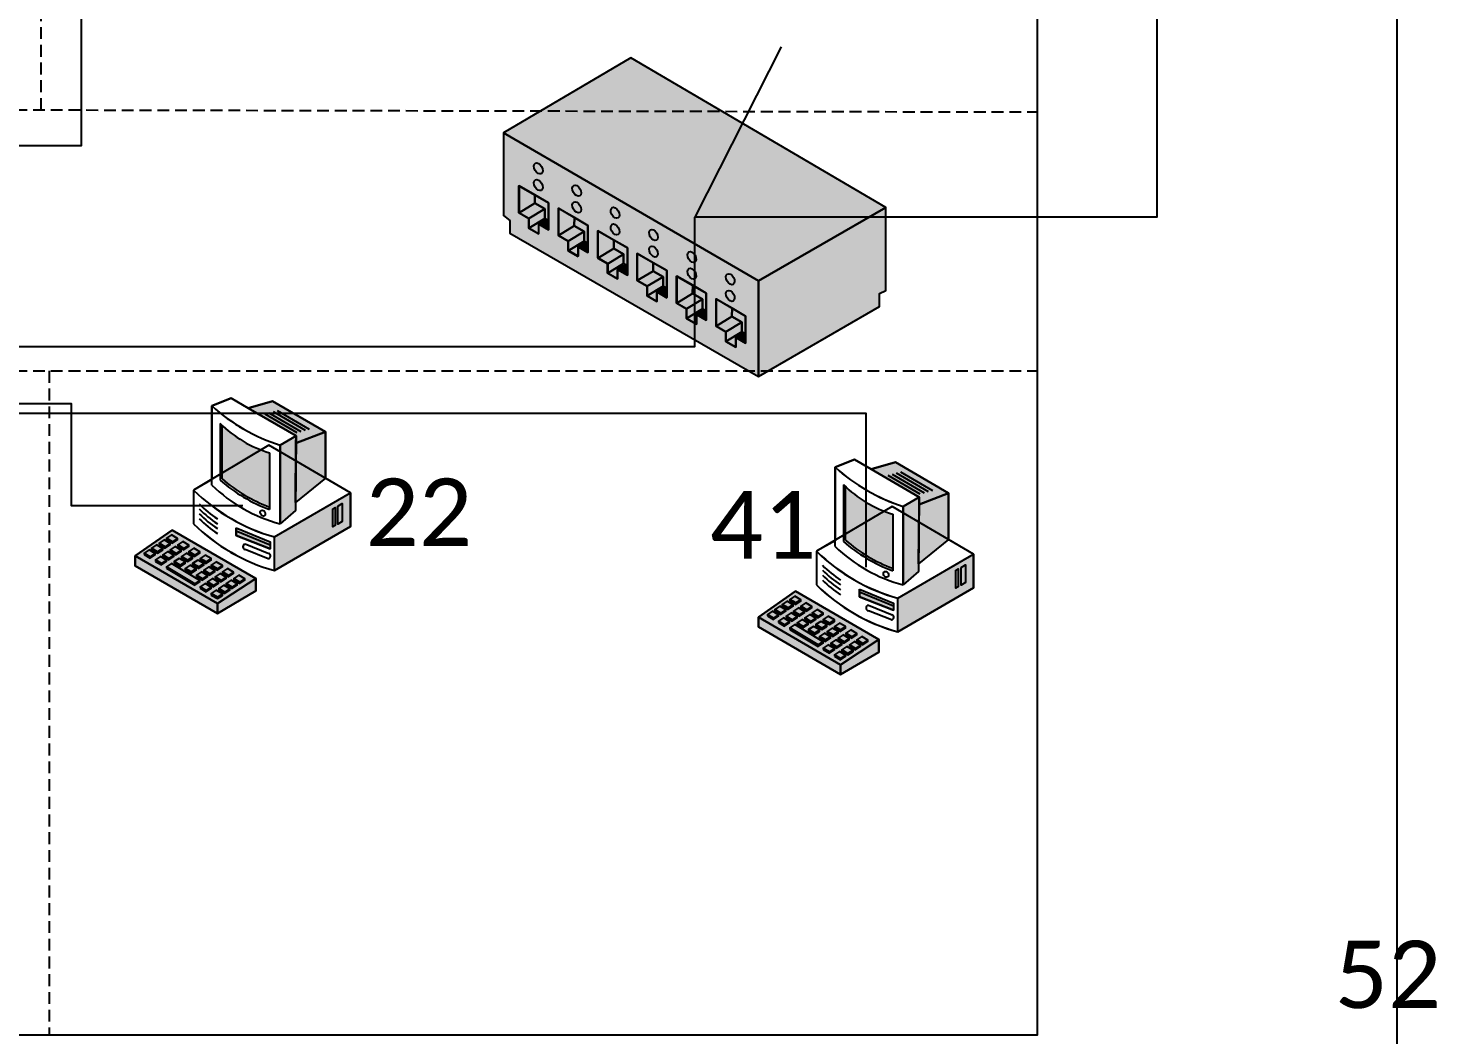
# Model space of a CAD drawing. Extents: x 1 to 296, y 20 to 201.
# Drawn here: x 88.34 to 132.53, y 80 to 111.59 of the extents above; entities that cross this region are included whole.
import ezdxf

# ---------------------------------------------------------------- set-up
doc = ezdxf.new("R2010")
doc.units = 0
doc.header["$LTSCALE"] = 2.97
doc.header["$MEASUREMENT"] = 0
doc.linetypes.add('HIDDEN2', pattern=[0.1875, 0.125, -0.0625])
doc.layers.get('0').update_dxf_attribs({"linetype": 'CONTINUOUS'})
doc.layers.add('CALLOUT', color=7, linetype='CONTINUOUS')
doc.layers.add('CONNECTOR', color=7, linetype='CONTINUOUS')
doc.styles.get("Standard").update_dxf_attribs({"font": 'txt.shx'})

msp = doc.modelspace()

# ---------------------------------------------------------------- hatches: boundary and pattern name
for color, points in [(6, [(111.25, 100.658), (115.05, 102.858), (115.05, 103.258), (115.25, 103.358), (115.25, 105.958), (107.25, 110.658), (103.25, 108.308), (103.25, 105.708), (103.45, 105.558), (103.45, 105.158)]), (7, [(103.25, 108.308), (111.25, 103.658), (115.25, 105.958), (107.25, 110.658)]), (7, [(103.25, 105.708), (103.45, 105.558), (103.45, 105.158), (111.25, 100.658), (111.25, 103.658), (103.25, 108.308)]), (7, [(103.74, 105.792), (104.238, 106.095), (104.241, 106.355), (103.74, 106.642)]), (7, [(104.049, 105.614), (104.547, 105.916), (104.238, 106.095), (103.74, 105.792)]), (7, [(104.241, 106.355), (104.238, 106.095), (104.547, 105.916), (104.547, 105.616), (104.666, 105.547), (104.666, 106.108)]), (7, [(104.049, 105.314), (104.547, 105.616), (104.547, 105.916), (104.049, 105.614)]), (7, [(104.357, 105.136), (104.357, 105.436), (104.621, 105.575), (104.547, 105.616), (104.049, 105.314)]), (7, [(104.977, 105.084), (105.475, 105.386), (105.478, 105.646), (104.977, 105.934)]), (7, [(105.478, 105.646), (105.475, 105.386), (105.784, 105.208), (105.784, 104.908), (105.903, 104.839), (105.903, 105.399)]), (7, [(111.25, 100.658), (115.05, 102.858), (115.05, 103.258), (115.25, 103.358), (115.25, 105.958), (111.25, 103.658)]), (7, [(104.666, 105.258), (104.666, 105.547), (104.621, 105.575), (104.357, 105.436)]), (7, [(105.285, 104.905), (105.784, 105.208), (105.475, 105.386), (104.977, 105.084)]), (7, [(105.285, 104.605), (105.784, 104.908), (105.784, 105.208), (105.285, 104.905)]), (7, [(106.214, 104.375), (106.712, 104.677), (106.715, 104.937), (106.214, 105.225)]), (7, [(105.594, 104.427), (105.594, 104.727), (105.858, 104.866), (105.784, 104.908), (105.285, 104.605)]), (7, [(105.903, 104.549), (105.903, 104.839), (105.858, 104.866), (105.594, 104.727)]), (7, [(106.715, 104.937), (106.712, 104.677), (107.02, 104.499), (107.02, 104.199), (107.14, 104.13), (107.14, 104.69)]), (7, [(106.522, 104.197), (107.02, 104.499), (106.712, 104.677), (106.214, 104.375)]), (7, [(106.522, 103.897), (107.02, 104.199), (107.02, 104.499), (106.522, 104.197)]), (7, [(107.45, 103.666), (107.949, 103.968), (107.952, 104.228), (107.45, 104.516)]), (7, [(106.831, 103.718), (106.831, 104.018), (107.095, 104.157), (107.02, 104.199), (106.522, 103.897)]), (7, [(107.14, 103.84), (107.14, 104.13), (107.095, 104.157), (106.831, 104.018)]), (7, [(107.759, 103.488), (108.257, 103.79), (107.949, 103.968), (107.45, 103.666)]), (7, [(107.952, 104.228), (107.949, 103.968), (108.257, 103.79), (108.257, 103.49), (108.377, 103.421), (108.377, 103.981)]), (7, [(107.759, 103.188), (108.257, 103.49), (108.257, 103.79), (107.759, 103.488)]), (7, [(108.068, 103.01), (108.068, 103.31), (108.332, 103.448), (108.257, 103.49), (107.759, 103.188)]), (7, [(108.377, 103.131), (108.377, 103.421), (108.332, 103.448), (108.068, 103.31)]), (7, [(108.687, 102.958), (109.185, 103.26), (109.189, 103.52), (108.687, 103.808)]), (7, [(109.189, 103.52), (109.185, 103.26), (109.494, 103.081), (109.494, 102.781), (109.614, 102.713), (109.614, 103.273)]), (7, [(108.996, 102.779), (109.494, 103.081), (109.185, 103.26), (108.687, 102.958)]), (7, [(108.996, 102.479), (109.494, 102.781), (109.494, 103.081), (108.996, 102.779)]), (7, [(109.922, 102.238), (110.42, 102.54), (110.424, 102.8), (109.922, 103.088)]), (7, [(109.305, 102.301), (109.305, 102.601), (109.569, 102.74), (109.494, 102.781), (108.996, 102.479)]), (7, [(109.614, 102.423), (109.614, 102.713), (109.569, 102.74), (109.305, 102.601)]), (7, [(110.231, 102.059), (110.729, 102.361), (110.42, 102.54), (109.922, 102.238)]), (7, [(110.424, 102.8), (110.42, 102.54), (110.729, 102.361), (110.729, 102.061), (110.849, 101.993), (110.849, 102.553)]), (7, [(110.231, 101.759), (110.729, 102.061), (110.729, 102.361), (110.231, 102.059)]), (7, [(110.54, 101.581), (110.54, 101.881), (110.804, 102.02), (110.729, 102.061), (110.231, 101.759)]), (7, [(110.849, 101.703), (110.849, 101.993), (110.804, 102.02), (110.54, 101.881)]), (7, [(96.742, 98.564), (96.744, 98.795), (95.239, 99.667), (96.003, 99.887), (97.664, 98.92)]), (7, [(96.244, 96.039), (96.244, 98.502), (96.744, 98.795), (96.724, 96.457)]), (7, [(96.742, 98.564), (97.664, 98.92), (97.664, 97.468), (96.724, 96.699)]), (7, [(116.292, 96.642), (116.294, 96.873), (114.789, 97.745), (115.553, 97.965), (117.214, 96.997)]), (7, [(96.069, 95.623), (98.45, 97.007), (98.45, 95.951), (96.069, 94.566)]), (7, [(115.794, 94.117), (115.794, 96.58), (116.294, 96.873), (116.274, 94.535)]), (7, [(116.292, 96.642), (117.214, 96.997), (117.214, 95.546), (116.274, 94.777)]), (253, [(94.867, 95.907), (95.938, 95.468), (95.938, 95.248), (94.867, 95.666)]), (7, [(91.7, 95.028), (92.858, 95.841), (95.479, 94.324), (94.278, 93.53)]), (7, [(91.7, 95.028), (94.278, 93.53), (94.278, 93.225), (91.7, 94.72)]), (7, [(115.619, 93.701), (118, 95.085), (118, 94.029), (115.619, 92.644)]), (7, [(94.278, 93.225), (94.278, 93.53), (95.479, 94.324), (95.479, 93.929)]), (7, [(111.25, 93.106), (112.408, 93.919), (115.029, 92.402), (113.828, 91.608)]), (253, [(114.417, 93.985), (115.488, 93.545), (115.488, 93.326), (114.417, 93.743)]), (7, [(111.25, 93.106), (113.828, 91.608), (113.828, 91.303), (111.25, 92.798)]), (7, [(113.828, 91.303), (113.828, 91.608), (115.029, 92.402), (115.029, 92.006)])]:
    msp.add_hatch(color=color).paths.add_polyline_path(points)
h = msp.add_hatch(color=7)
edge = h.paths.add_edge_path()
edge.add_line((94.431, 97.444), (94.431, 99.118))
edge.add_line((94.431, 99.118), (94.365, 99.183))
edge.add_ellipse((97.005, 101.894), major_axis=(0.032, -3.796), ratio=0.993528, start_angle=315.0949, end_angle=342.7363)
edge.add_line((95.916, 98.26), (95.916, 96.483))
edge.add_line((95.916, 96.483), (95.916, 96.562))
edge.add_ellipse((97.554, 101.066), major_axis=(-0.122, -4.794), ratio=0.993528, start_angle=320.5053, end_angle=341.3574, ccw=False)
h = msp.add_hatch(color=7)
edge = h.paths.add_edge_path()
edge.add_line((113.981, 95.522), (113.981, 97.196))
edge.add_line((113.981, 97.196), (113.915, 97.261))
edge.add_ellipse((116.555, 99.972), major_axis=(0.032, -3.796), ratio=0.993528, start_angle=315.0949, end_angle=342.7363)
edge.add_line((115.466, 96.338), (115.466, 94.561))
edge.add_line((115.466, 94.561), (115.466, 94.64))
edge.add_ellipse((117.104, 99.144), major_axis=(-0.122, -4.794), ratio=0.993528, start_angle=320.5053, end_angle=341.3574, ccw=False)
h = msp.add_hatch(color=251)
h.paths.add_polyline_path([(98.057, 96.589), (98.193, 96.675), (98.193, 96.113), (98.057, 96.027)])
h.paths.add_polyline_path([(97.894, 96.501), (97.969, 96.545), (97.969, 95.983), (97.894, 95.939)])
h = msp.add_hatch(color=252)
h.paths.add_polyline_path([(92.683, 95.541), (92.872, 95.428), (92.872, 95.473), (92.683, 95.586)])
h.paths.add_polyline_path([(93.034, 95.329), (93.223, 95.217), (93.223, 95.262), (93.034, 95.374)])
h.paths.add_polyline_path([(93.385, 95.118), (93.574, 95.005), (93.574, 95.05), (93.385, 95.163)])
h.paths.add_polyline_path([(93.736, 94.906), (93.925, 94.794), (93.925, 94.839), (93.736, 94.951)])
h.paths.add_polyline_path([(94.087, 94.695), (94.276, 94.582), (94.276, 94.627), (94.087, 94.74)])
h.paths.add_polyline_path([(94.438, 94.483), (94.627, 94.371), (94.627, 94.416), (94.438, 94.528)])
h.paths.add_polyline_path([(92.872, 95.473), (92.872, 95.428), (93.029, 95.532), (93.029, 95.577)])
h.paths.add_polyline_path([(93.223, 95.262), (93.223, 95.217), (93.38, 95.32), (93.38, 95.365)])
h.paths.add_polyline_path([(93.574, 95.05), (93.574, 95.005), (93.731, 95.109), (93.731, 95.154)])
h.paths.add_polyline_path([(93.925, 94.839), (93.925, 94.794), (94.082, 94.897), (94.082, 94.942)])
h.paths.add_polyline_path([(94.276, 94.627), (94.276, 94.582), (94.433, 94.686), (94.433, 94.731)])
h.paths.add_polyline_path([(94.627, 94.416), (94.627, 94.371), (94.784, 94.474), (94.784, 94.519)])
h.paths.add_polyline_path([(94.789, 94.272), (94.978, 94.159), (94.978, 94.204), (94.789, 94.317)])
h.paths.add_polyline_path([(94.978, 94.204), (94.978, 94.159), (95.135, 94.263), (95.135, 94.308)])
h.paths.add_polyline_path([(92.449, 95.383), (92.638, 95.271), (92.638, 95.316), (92.449, 95.428)])
h.paths.add_polyline_path([(92.8, 95.172), (92.989, 95.059), (92.989, 95.104), (92.8, 95.217)])
h.paths.add_polyline_path([(93.151, 94.96), (93.34, 94.848), (93.34, 94.893), (93.151, 95.005)])
h.paths.add_polyline_path([(93.502, 94.749), (93.691, 94.636), (93.691, 94.681), (93.502, 94.794)])
h.paths.add_polyline_path([(93.853, 94.537), (94.042, 94.425), (94.042, 94.47), (93.853, 94.582)])
h.paths.add_polyline_path([(94.204, 94.326), (94.393, 94.213), (94.393, 94.258), (94.204, 94.371)])
h.paths.add_polyline_path([(92.638, 95.316), (92.638, 95.271), (92.795, 95.374), (92.795, 95.419)])
h.paths.add_polyline_path([(92.989, 95.104), (92.989, 95.059), (93.146, 95.163), (93.146, 95.208)])
h.paths.add_polyline_path([(93.34, 94.893), (93.34, 94.848), (93.497, 94.951), (93.497, 94.996)])
h.paths.add_polyline_path([(93.691, 94.681), (93.691, 94.636), (93.848, 94.74), (93.848, 94.785)])
h.paths.add_polyline_path([(94.042, 94.47), (94.042, 94.425), (94.199, 94.528), (94.199, 94.573)])
h.paths.add_polyline_path([(94.393, 94.258), (94.393, 94.213), (94.55, 94.317), (94.55, 94.362)])
h.paths.add_polyline_path([(94.555, 94.114), (94.744, 94.002), (94.744, 94.047), (94.555, 94.159)])
h.paths.add_polyline_path([(94.744, 94.047), (94.744, 94.002), (94.901, 94.105), (94.901, 94.15)])
h.paths.add_polyline_path([(92.215, 95.226), (92.404, 95.113), (92.404, 95.158), (92.215, 95.271)])
h.paths.add_polyline_path([(92.566, 95.014), (92.755, 94.902), (92.755, 94.947), (92.566, 95.059)])
h.paths.add_polyline_path([(92.917, 94.803), (93.106, 94.69), (93.106, 94.735), (92.917, 94.848)])
h.paths.add_polyline_path([(93.268, 94.591), (93.457, 94.479), (93.457, 94.524), (93.268, 94.636)])
h.paths.add_polyline_path([(93.619, 94.38), (93.808, 94.267), (93.808, 94.312), (93.619, 94.425)])
h.paths.add_polyline_path([(93.97, 94.168), (94.159, 94.056), (94.159, 94.101), (93.97, 94.213)])
h.paths.add_polyline_path([(92.404, 95.158), (92.404, 95.113), (92.561, 95.217), (92.561, 95.262)])
h.paths.add_polyline_path([(92.755, 94.947), (92.755, 94.902), (92.912, 95.005), (92.912, 95.05)])
h.paths.add_polyline_path([(93.106, 94.735), (93.106, 94.69), (93.263, 94.794), (93.263, 94.839)])
h.paths.add_polyline_path([(93.457, 94.524), (93.457, 94.479), (93.614, 94.582), (93.614, 94.627)])
h.paths.add_polyline_path([(93.808, 94.312), (93.808, 94.267), (93.965, 94.371), (93.965, 94.416)])
h.paths.add_polyline_path([(94.159, 94.101), (94.159, 94.056), (94.316, 94.159), (94.316, 94.204)])
h.paths.add_polyline_path([(94.321, 93.957), (94.51, 93.844), (94.51, 93.889), (94.321, 94.002)])
h.paths.add_polyline_path([(94.51, 93.889), (94.51, 93.844), (94.667, 93.948), (94.667, 93.993)])
h.paths.add_polyline_path([(91.981, 95.068), (92.17, 94.956), (92.17, 95.001), (91.981, 95.113)])
h.paths.add_polyline_path([(92.332, 94.857), (92.521, 94.744), (92.521, 94.789), (92.332, 94.902)])
h.paths.add_polyline_path([(92.683, 94.645), (93.574, 94.11), (93.574, 94.155), (92.683, 94.69)])
h.paths.add_polyline_path([(93.736, 94.011), (93.925, 93.898), (93.925, 93.943), (93.736, 94.056)])
h.paths.add_polyline_path([(92.17, 95.001), (92.17, 94.956), (92.327, 95.059), (92.327, 95.104)])
h.paths.add_polyline_path([(92.521, 94.789), (92.521, 94.744), (92.678, 94.848), (92.678, 94.893)])
h.paths.add_polyline_path([(93.574, 94.155), (93.574, 94.11), (93.731, 94.213), (93.731, 94.258)])
h.paths.add_polyline_path([(93.925, 93.943), (93.925, 93.898), (94.082, 94.002), (94.082, 94.047)])
h.paths.add_polyline_path([(94.087, 93.799), (94.276, 93.687), (94.276, 93.732), (94.087, 93.844)])
h.paths.add_polyline_path([(94.276, 93.732), (94.276, 93.687), (94.433, 93.79), (94.433, 93.835)])
h = msp.add_hatch(color=251)
h.paths.add_polyline_path([(117.607, 94.667), (117.743, 94.753), (117.743, 94.191), (117.607, 94.105)])
h.paths.add_polyline_path([(117.444, 94.579), (117.519, 94.623), (117.519, 94.061), (117.444, 94.017)])
h = msp.add_hatch(color=252)
h.paths.add_polyline_path([(112.233, 93.619), (112.422, 93.506), (112.422, 93.551), (112.233, 93.664)])
h.paths.add_polyline_path([(112.584, 93.407), (112.773, 93.295), (112.773, 93.34), (112.584, 93.452)])
h.paths.add_polyline_path([(112.935, 93.196), (113.124, 93.083), (113.124, 93.128), (112.935, 93.241)])
h.paths.add_polyline_path([(113.286, 92.984), (113.475, 92.872), (113.475, 92.917), (113.286, 93.029)])
h.paths.add_polyline_path([(113.637, 92.773), (113.826, 92.66), (113.826, 92.705), (113.637, 92.818)])
h.paths.add_polyline_path([(113.988, 92.561), (114.177, 92.449), (114.177, 92.494), (113.988, 92.606)])
h.paths.add_polyline_path([(112.422, 93.551), (112.422, 93.506), (112.579, 93.61), (112.579, 93.655)])
h.paths.add_polyline_path([(112.773, 93.34), (112.773, 93.295), (112.93, 93.398), (112.93, 93.443)])
h.paths.add_polyline_path([(113.124, 93.128), (113.124, 93.083), (113.281, 93.187), (113.281, 93.232)])
h.paths.add_polyline_path([(113.475, 92.917), (113.475, 92.872), (113.632, 92.975), (113.632, 93.02)])
h.paths.add_polyline_path([(113.826, 92.705), (113.826, 92.66), (113.983, 92.764), (113.983, 92.809)])
h.paths.add_polyline_path([(114.177, 92.494), (114.177, 92.449), (114.334, 92.552), (114.334, 92.597)])
h.paths.add_polyline_path([(114.339, 92.35), (114.528, 92.237), (114.528, 92.282), (114.339, 92.395)])
h.paths.add_polyline_path([(114.528, 92.282), (114.528, 92.237), (114.685, 92.341), (114.685, 92.386)])
h.paths.add_polyline_path([(111.999, 93.461), (112.188, 93.349), (112.188, 93.394), (111.999, 93.506)])
h.paths.add_polyline_path([(112.35, 93.25), (112.539, 93.137), (112.539, 93.182), (112.35, 93.295)])
h.paths.add_polyline_path([(112.701, 93.038), (112.89, 92.926), (112.89, 92.971), (112.701, 93.083)])
h.paths.add_polyline_path([(113.052, 92.827), (113.241, 92.714), (113.241, 92.759), (113.052, 92.872)])
h.paths.add_polyline_path([(113.403, 92.615), (113.592, 92.503), (113.592, 92.548), (113.403, 92.66)])
h.paths.add_polyline_path([(113.754, 92.404), (113.943, 92.291), (113.943, 92.336), (113.754, 92.449)])
h.paths.add_polyline_path([(112.188, 93.394), (112.188, 93.349), (112.345, 93.452), (112.345, 93.497)])
h.paths.add_polyline_path([(112.539, 93.182), (112.539, 93.137), (112.696, 93.241), (112.696, 93.286)])
h.paths.add_polyline_path([(112.89, 92.971), (112.89, 92.926), (113.047, 93.029), (113.047, 93.074)])
h.paths.add_polyline_path([(113.241, 92.759), (113.241, 92.714), (113.398, 92.818), (113.398, 92.863)])
h.paths.add_polyline_path([(113.592, 92.548), (113.592, 92.503), (113.749, 92.606), (113.749, 92.651)])
h.paths.add_polyline_path([(113.943, 92.336), (113.943, 92.291), (114.1, 92.395), (114.1, 92.44)])
h.paths.add_polyline_path([(114.105, 92.192), (114.294, 92.08), (114.294, 92.125), (114.105, 92.237)])
h.paths.add_polyline_path([(114.294, 92.125), (114.294, 92.08), (114.451, 92.183), (114.451, 92.228)])
h.paths.add_polyline_path([(111.765, 93.304), (111.954, 93.191), (111.954, 93.236), (111.765, 93.349)])
h.paths.add_polyline_path([(112.116, 93.092), (112.305, 92.98), (112.305, 93.025), (112.116, 93.137)])
h.paths.add_polyline_path([(112.467, 92.881), (112.656, 92.768), (112.656, 92.813), (112.467, 92.926)])
h.paths.add_polyline_path([(112.818, 92.669), (113.007, 92.557), (113.007, 92.602), (112.818, 92.714)])
h.paths.add_polyline_path([(113.169, 92.458), (113.358, 92.345), (113.358, 92.39), (113.169, 92.503)])
h.paths.add_polyline_path([(113.52, 92.246), (113.709, 92.134), (113.709, 92.179), (113.52, 92.291)])
h.paths.add_polyline_path([(111.954, 93.236), (111.954, 93.191), (112.111, 93.295), (112.111, 93.34)])
h.paths.add_polyline_path([(112.305, 93.025), (112.305, 92.98), (112.462, 93.083), (112.462, 93.128)])
h.paths.add_polyline_path([(112.656, 92.813), (112.656, 92.768), (112.813, 92.872), (112.813, 92.917)])
h.paths.add_polyline_path([(113.007, 92.602), (113.007, 92.557), (113.164, 92.66), (113.164, 92.705)])
h.paths.add_polyline_path([(113.358, 92.39), (113.358, 92.345), (113.515, 92.449), (113.515, 92.494)])
h.paths.add_polyline_path([(113.709, 92.179), (113.709, 92.134), (113.866, 92.237), (113.866, 92.282)])
h.paths.add_polyline_path([(113.871, 92.035), (114.06, 91.922), (114.06, 91.967), (113.871, 92.08)])
h.paths.add_polyline_path([(114.06, 91.967), (114.06, 91.922), (114.217, 92.026), (114.217, 92.071)])
h.paths.add_polyline_path([(111.531, 93.146), (111.72, 93.034), (111.72, 93.079), (111.531, 93.191)])
h.paths.add_polyline_path([(111.882, 92.935), (112.071, 92.822), (112.071, 92.867), (111.882, 92.98)])
h.paths.add_polyline_path([(112.233, 92.723), (113.124, 92.188), (113.124, 92.233), (112.233, 92.768)])
h.paths.add_polyline_path([(113.286, 92.089), (113.475, 91.976), (113.475, 92.021), (113.286, 92.134)])
h.paths.add_polyline_path([(111.72, 93.079), (111.72, 93.034), (111.877, 93.137), (111.877, 93.182)])
h.paths.add_polyline_path([(112.071, 92.867), (112.071, 92.822), (112.228, 92.926), (112.228, 92.971)])
h.paths.add_polyline_path([(113.124, 92.233), (113.124, 92.188), (113.281, 92.291), (113.281, 92.336)])
h.paths.add_polyline_path([(113.475, 92.021), (113.475, 91.976), (113.632, 92.08), (113.632, 92.125)])
h.paths.add_polyline_path([(113.637, 91.877), (113.826, 91.765), (113.826, 91.81), (113.637, 91.922)])
h.paths.add_polyline_path([(113.826, 91.81), (113.826, 91.765), (113.983, 91.868), (113.983, 91.913)])

# ---------------------------------------------------------------- linework, layer by layer
at = {"color": 7, "linetype": 'HIDDEN2'}
for p, q in [((88.75, 109.023), (88.75, 130)), ((20, 109.167), (120, 108.958)), ((20, 100.833), (120, 100.833)), ((89, 100.833), (89, 80))]:
    msp.add_line(p, q, dxfattribs=at)
at = {"color": 7, "linetype": 'CONTINUOUS'}
for p, q in [((94.715, 99.975), (94.103, 99.733)), ((94.103, 99.733), (94.715, 99.975)), ((94.715, 99.975), (94.103, 99.733)), ((95.239, 99.667), (94.715, 99.975)), ((94.715, 99.975), (95.24, 99.667)), ((95.239, 99.667), (94.715, 99.975)), ((96.003, 99.887), (95.239, 99.667)), ((96.003, 99.887), (95.239, 99.667)), ((97.664, 98.92), (96.003, 99.887)), ((97.664, 98.92), (96.003, 99.887)), ((94.103, 99.733), (94.103, 97.438)), ((94.103, 97.249), (94.103, 99.733)), ((94.103, 99.733), (94.103, 97.425)), ((95.24, 99.667), (96.744, 98.794)), ((95.763, 99.482), (96.768, 98.898)), ((95.894, 99.518), (96.899, 98.934)), ((96.025, 99.555), (97.03, 98.971)), ((96.156, 99.591), (97.161, 99.007)), ((94.365, 99.183), (94.365, 97.403)), ((94.431, 99.118), (94.365, 99.183)), ((94.431, 97.444), (94.431, 99.118)), ((96.744, 98.794), (96.244, 98.502)), ((97.664, 97.468), (97.664, 98.92)), ((97.664, 97.468), (97.664, 98.92)), ((95.894, 98.502), (93.524, 97.095)), ((98.45, 97.007), (95.894, 98.502)), ((95.916, 98.26), (95.916, 96.483)), ((96.244, 98.502), (96.244, 96.039)), ((114.265, 98.053), (113.653, 97.811)), ((113.653, 97.811), (114.265, 98.053)), ((114.265, 98.053), (113.653, 97.811)), ((113.653, 97.811), (113.653, 95.516)), ((113.653, 95.326), (113.653, 97.811)), ((113.653, 97.811), (113.653, 95.502)), ((114.789, 97.745), (114.265, 98.053)), ((114.265, 98.053), (114.79, 97.745)), ((114.789, 97.745), (114.265, 98.053)), ((115.553, 97.965), (114.789, 97.745)), ((115.553, 97.965), (114.789, 97.745)), ((114.79, 97.745), (116.294, 96.871)), ((117.214, 96.997), (115.553, 97.965)), ((117.214, 96.997), (115.553, 97.965)), ((115.706, 97.669), (116.711, 97.085)), ((94.103, 97.438), (93.524, 97.095)), ((94.103, 97.425), (93.524, 97.095)), ((98.45, 97.007), (97.664, 97.468)), ((98.45, 97.007), (97.664, 97.468)), ((113.915, 97.261), (113.915, 95.48)), ((113.981, 97.196), (113.915, 97.261)), ((115.313, 97.559), (116.318, 96.975)), ((115.444, 97.596), (116.449, 97.012)), ((115.575, 97.632), (116.58, 97.048)), ((93.524, 97.095), (93.524, 96.039)), ((93.524, 97.095), (93.524, 96.039)), ((93.524, 97.095), (93.524, 96.039)), ((96.069, 95.623), (98.45, 97.007)), ((98.45, 95.951), (98.45, 97.007)), ((98.45, 95.951), (98.45, 97.007)), ((113.981, 95.522), (113.981, 97.196)), ((116.294, 96.871), (115.794, 96.58)), ((117.214, 95.546), (117.214, 96.997)), ((117.214, 95.546), (117.214, 96.997)), ((95.916, 96.483), (95.916, 96.562)), ((115.444, 96.58), (113.074, 95.172)), ((118, 95.085), (115.444, 96.58)), ((115.466, 96.338), (115.466, 94.561)), ((115.794, 96.58), (115.794, 94.117)), ((96.069, 94.566), (98.45, 95.951)), ((96.069, 94.566), (98.45, 95.951)), ((94.867, 95.819), (95.938, 95.38)), ((96.069, 94.566), (96.069, 95.623)), ((113.653, 95.516), (113.074, 95.172)), ((113.653, 95.502), (113.074, 95.172)), ((118, 95.085), (117.214, 95.546)), ((118, 95.085), (117.214, 95.546)), ((95.151, 95.402), (95.894, 95.105)), ((95.872, 94.94), (95.151, 95.226)), ((113.074, 95.172), (113.074, 94.117)), ((113.074, 95.172), (113.074, 94.117)), ((113.074, 95.172), (113.074, 94.117)), ((115.619, 93.701), (118, 95.085)), ((118, 94.029), (118, 95.085)), ((118, 94.029), (118, 95.085)), ((115.466, 94.561), (115.466, 94.64)), ((114.417, 93.897), (115.488, 93.458)), ((115.619, 92.644), (118, 94.029)), ((115.619, 92.644), (118, 94.029)), ((115.619, 92.644), (115.619, 93.701)), ((114.701, 93.479), (115.444, 93.183)), ((115.422, 93.018), (114.701, 93.304))]:
    msp.add_line(p, q, dxfattribs=at)
for points in [[(20, 80), (120, 80), (120, 130), (20, 130)], [(103.25, 108.308), (111.25, 103.658), (115.25, 105.958), (107.25, 110.658)], [(103.25, 108.308), (103.25, 105.708), (103.45, 105.558), (103.45, 105.158), (111.25, 100.658), (115.05, 102.858), (115.05, 103.258), (115.25, 103.358), (115.25, 105.958), (107.25, 110.658)], [(103.25, 105.708), (103.45, 105.558), (103.45, 105.158), (111.25, 100.658), (111.25, 103.658), (103.25, 108.308)], [(104.664, 106.11), (104.664, 105.26), (104.356, 105.438), (104.356, 105.138), (104.047, 105.316), (104.047, 105.616), (103.738, 105.795), (103.738, 106.645)], [(103.74, 105.792), (104.238, 106.095), (104.241, 106.355), (103.74, 106.642)], [(104.049, 105.614), (104.547, 105.916), (104.238, 106.095), (103.74, 105.792)], [(104.241, 106.355), (104.238, 106.095), (104.547, 105.916), (104.547, 105.616), (104.666, 105.547), (104.666, 106.108)], [(104.049, 105.314), (104.547, 105.616), (104.547, 105.916), (104.049, 105.614)], [(104.357, 105.136), (104.357, 105.436), (104.621, 105.575), (104.547, 105.616), (104.049, 105.314)], [(105.901, 105.401), (105.901, 104.551), (105.592, 104.729), (105.592, 104.429), (105.284, 104.608), (105.284, 104.908), (104.975, 105.086), (104.975, 105.936)], [(104.977, 105.084), (105.475, 105.386), (105.478, 105.646), (104.977, 105.934)], [(105.478, 105.646), (105.475, 105.386), (105.784, 105.208), (105.784, 104.908), (105.903, 104.839), (105.903, 105.399)], [(111.25, 100.658), (115.05, 102.858), (115.05, 103.258), (115.25, 103.358), (115.25, 105.958), (111.25, 103.658)], [(104.666, 105.258), (104.666, 105.547), (104.621, 105.575), (104.357, 105.436)], [(105.285, 104.905), (105.784, 105.208), (105.475, 105.386), (104.977, 105.084)], [(105.285, 104.605), (105.784, 104.908), (105.784, 105.208), (105.285, 104.905)], [(107.138, 104.692), (107.138, 103.842), (106.829, 104.021), (106.829, 103.721), (106.52, 103.899), (106.52, 104.199), (106.212, 104.377), (106.212, 105.227)], [(106.214, 104.375), (106.712, 104.677), (106.715, 104.937), (106.214, 105.225)], [(105.594, 104.427), (105.594, 104.727), (105.858, 104.866), (105.784, 104.908), (105.285, 104.605)], [(105.903, 104.549), (105.903, 104.839), (105.858, 104.866), (105.594, 104.727)], [(106.715, 104.937), (106.712, 104.677), (107.02, 104.499), (107.02, 104.199), (107.14, 104.13), (107.14, 104.69)], [(106.522, 104.197), (107.02, 104.499), (106.712, 104.677), (106.214, 104.375)], [(106.522, 103.897), (107.02, 104.199), (107.02, 104.499), (106.522, 104.197)], [(108.375, 103.984), (108.375, 103.134), (108.066, 103.312), (108.066, 103.012), (107.757, 103.19), (107.757, 103.49), (107.449, 103.668), (107.449, 104.518)], [(107.45, 103.666), (107.949, 103.968), (107.952, 104.228), (107.45, 104.516)], [(106.831, 103.718), (106.831, 104.018), (107.095, 104.157), (107.02, 104.199), (106.522, 103.897)], [(107.14, 103.84), (107.14, 104.13), (107.095, 104.157), (106.831, 104.018)], [(107.759, 103.488), (108.257, 103.79), (107.949, 103.968), (107.45, 103.666)], [(107.952, 104.228), (107.949, 103.968), (108.257, 103.79), (108.257, 103.49), (108.377, 103.421), (108.377, 103.981)], [(107.759, 103.188), (108.257, 103.49), (108.257, 103.79), (107.759, 103.488)], [(108.068, 103.01), (108.068, 103.31), (108.332, 103.448), (108.257, 103.49), (107.759, 103.188)], [(108.377, 103.131), (108.377, 103.421), (108.332, 103.448), (108.068, 103.31)], [(109.612, 103.275), (109.612, 102.425), (109.303, 102.603), (109.303, 102.303), (108.994, 102.481), (108.994, 102.781), (108.685, 102.96), (108.685, 103.81)], [(108.687, 102.958), (109.185, 103.26), (109.189, 103.52), (108.687, 103.808)], [(109.189, 103.52), (109.185, 103.26), (109.494, 103.081), (109.494, 102.781), (109.614, 102.713), (109.614, 103.273)], [(108.996, 102.779), (109.494, 103.081), (109.185, 103.26), (108.687, 102.958)], [(108.996, 102.479), (109.494, 102.781), (109.494, 103.081), (108.996, 102.779)], [(110.847, 102.555), (110.847, 101.705), (110.538, 101.883), (110.538, 101.583), (110.229, 101.761), (110.229, 102.061), (109.92, 102.24), (109.92, 103.09)], [(109.922, 102.238), (110.42, 102.54), (110.424, 102.8), (109.922, 103.088)], [(109.305, 102.301), (109.305, 102.601), (109.569, 102.74), (109.494, 102.781), (108.996, 102.479)], [(109.614, 102.423), (109.614, 102.713), (109.569, 102.74), (109.305, 102.601)], [(110.231, 102.059), (110.729, 102.361), (110.42, 102.54), (109.922, 102.238)], [(110.424, 102.8), (110.42, 102.54), (110.729, 102.361), (110.729, 102.061), (110.849, 101.993), (110.849, 102.553)], [(110.231, 101.759), (110.729, 102.061), (110.729, 102.361), (110.231, 102.059)], [(110.54, 101.581), (110.54, 101.881), (110.804, 102.02), (110.729, 102.061), (110.231, 101.759)], [(110.849, 101.703), (110.849, 101.993), (110.804, 102.02), (110.54, 101.881)], [(96.742, 98.564), (96.744, 98.795), (95.239, 99.667), (96.003, 99.887), (97.664, 98.92)], [(96.244, 96.039), (96.244, 98.502), (96.744, 98.795), (96.724, 96.457)], [(96.742, 98.564), (97.664, 98.92), (97.664, 97.468), (96.724, 96.699)], [(116.292, 96.642), (116.294, 96.873), (114.789, 97.745), (115.553, 97.965), (117.214, 96.997)], [(96.069, 95.623), (98.45, 97.007), (98.45, 95.951), (96.069, 94.566)], [(115.794, 94.117), (115.794, 96.58), (116.294, 96.873), (116.274, 94.535)], [(116.292, 96.642), (117.214, 96.997), (117.214, 95.546), (116.274, 94.777)], [(94.867, 95.907), (95.938, 95.468), (95.938, 95.248), (94.867, 95.666)], [(91.7, 95.028), (91.7, 94.72), (94.278, 93.225), (95.479, 93.929), (95.479, 94.324), (92.858, 95.841)], [(91.7, 95.028), (92.858, 95.841), (95.479, 94.324), (94.278, 93.53)], [(91.7, 95.028), (92.858, 95.841), (95.479, 94.324), (95.479, 93.929), (94.278, 93.225), (91.7, 94.72)], [(92.683, 95.541), (92.872, 95.428), (92.872, 95.473), (92.683, 95.586)], [(92.872, 95.473), (92.872, 95.428), (93.029, 95.532), (93.029, 95.577)], [(91.7, 95.028), (94.278, 93.53), (94.278, 93.225), (91.7, 94.72)], [(91.981, 95.068), (92.17, 94.956), (92.17, 95.001), (91.981, 95.113)], [(92.17, 95.001), (92.17, 94.956), (92.327, 95.059), (92.327, 95.104)], [(92.215, 95.226), (92.404, 95.113), (92.404, 95.158), (92.215, 95.271)], [(92.404, 95.158), (92.404, 95.113), (92.561, 95.217), (92.561, 95.262)], [(92.449, 95.383), (92.638, 95.271), (92.638, 95.316), (92.449, 95.428)], [(92.566, 95.014), (92.755, 94.902), (92.755, 94.947), (92.566, 95.059)], [(92.638, 95.316), (92.638, 95.271), (92.795, 95.374), (92.795, 95.419)], [(92.755, 94.947), (92.755, 94.902), (92.912, 95.005), (92.912, 95.05)], [(92.8, 95.172), (92.989, 95.059), (92.989, 95.104), (92.8, 95.217)], [(92.989, 95.104), (92.989, 95.059), (93.146, 95.163), (93.146, 95.208)], [(93.034, 95.329), (93.223, 95.217), (93.223, 95.262), (93.034, 95.374)], [(93.223, 95.262), (93.223, 95.217), (93.38, 95.32), (93.38, 95.365)], [(93.385, 95.118), (93.574, 95.005), (93.574, 95.05), (93.385, 95.163)], [(93.574, 95.05), (93.574, 95.005), (93.731, 95.109), (93.731, 95.154)], [(115.619, 93.701), (118, 95.085), (118, 94.029), (115.619, 92.644)], [(92.332, 94.857), (92.521, 94.744), (92.521, 94.789), (92.332, 94.902)], [(92.521, 94.789), (92.521, 94.744), (92.678, 94.848), (92.678, 94.893)], [(92.683, 94.645), (93.574, 94.11), (93.574, 94.155), (92.683, 94.69)], [(92.917, 94.803), (93.106, 94.69), (93.106, 94.735), (92.917, 94.848)], [(93.106, 94.735), (93.106, 94.69), (93.263, 94.794), (93.263, 94.839)], [(93.151, 94.96), (93.34, 94.848), (93.34, 94.893), (93.151, 95.005)], [(93.268, 94.591), (93.457, 94.479), (93.457, 94.524), (93.268, 94.636)], [(93.34, 94.893), (93.34, 94.848), (93.497, 94.951), (93.497, 94.996)], [(93.457, 94.524), (93.457, 94.479), (93.614, 94.582), (93.614, 94.627)], [(93.502, 94.749), (93.691, 94.636), (93.691, 94.681), (93.502, 94.794)], [(93.691, 94.681), (93.691, 94.636), (93.848, 94.74), (93.848, 94.785)], [(93.736, 94.906), (93.925, 94.794), (93.925, 94.839), (93.736, 94.951)], [(93.853, 94.537), (94.042, 94.425), (94.042, 94.47), (93.853, 94.582)], [(93.925, 94.839), (93.925, 94.794), (94.082, 94.897), (94.082, 94.942)], [(94.042, 94.47), (94.042, 94.425), (94.199, 94.528), (94.199, 94.573)], [(94.087, 94.695), (94.276, 94.582), (94.276, 94.627), (94.087, 94.74)], [(94.276, 94.627), (94.276, 94.582), (94.433, 94.686), (94.433, 94.731)], [(93.574, 94.155), (93.574, 94.11), (93.731, 94.213), (93.731, 94.258)], [(93.619, 94.38), (93.808, 94.267), (93.808, 94.312), (93.619, 94.425)], [(93.808, 94.312), (93.808, 94.267), (93.965, 94.371), (93.965, 94.416)], [(93.97, 94.168), (94.159, 94.056), (94.159, 94.101), (93.97, 94.213)], [(94.159, 94.101), (94.159, 94.056), (94.316, 94.159), (94.316, 94.204)], [(94.204, 94.326), (94.393, 94.213), (94.393, 94.258), (94.204, 94.371)], [(94.278, 93.225), (94.278, 93.53), (95.479, 94.324), (95.479, 93.929)], [(94.393, 94.258), (94.393, 94.213), (94.55, 94.317), (94.55, 94.362)], [(94.438, 94.483), (94.627, 94.371), (94.627, 94.416), (94.438, 94.528)], [(94.555, 94.114), (94.744, 94.002), (94.744, 94.047), (94.555, 94.159)], [(94.627, 94.416), (94.627, 94.371), (94.784, 94.474), (94.784, 94.519)], [(94.744, 94.047), (94.744, 94.002), (94.901, 94.105), (94.901, 94.15)], [(94.789, 94.272), (94.978, 94.159), (94.978, 94.204), (94.789, 94.317)], [(94.978, 94.204), (94.978, 94.159), (95.135, 94.263), (95.135, 94.308)], [(93.736, 94.011), (93.925, 93.898), (93.925, 93.943), (93.736, 94.056)], [(93.925, 93.943), (93.925, 93.898), (94.082, 94.002), (94.082, 94.047)], [(94.087, 93.799), (94.276, 93.687), (94.276, 93.732), (94.087, 93.844)], [(94.276, 93.732), (94.276, 93.687), (94.433, 93.79), (94.433, 93.835)], [(94.321, 93.957), (94.51, 93.844), (94.51, 93.889), (94.321, 94.002)], [(94.51, 93.889), (94.51, 93.844), (94.667, 93.948), (94.667, 93.993)], [(111.25, 93.106), (111.25, 92.798), (113.828, 91.303), (115.029, 92.006), (115.029, 92.402), (112.408, 93.919)], [(111.25, 93.106), (112.408, 93.919), (115.029, 92.402), (113.828, 91.608)], [(111.25, 93.106), (112.408, 93.919), (115.029, 92.402), (115.029, 92.006), (113.828, 91.303), (111.25, 92.798)], [(114.417, 93.985), (115.488, 93.545), (115.488, 93.326), (114.417, 93.743)], [(111.765, 93.304), (111.954, 93.191), (111.954, 93.236), (111.765, 93.349)], [(111.954, 93.236), (111.954, 93.191), (112.111, 93.295), (112.111, 93.34)], [(111.999, 93.461), (112.188, 93.349), (112.188, 93.394), (111.999, 93.506)], [(112.188, 93.394), (112.188, 93.349), (112.345, 93.452), (112.345, 93.497)], [(112.233, 93.619), (112.422, 93.506), (112.422, 93.551), (112.233, 93.664)], [(112.35, 93.25), (112.539, 93.137), (112.539, 93.182), (112.35, 93.295)], [(112.422, 93.551), (112.422, 93.506), (112.579, 93.61), (112.579, 93.655)], [(112.539, 93.182), (112.539, 93.137), (112.696, 93.241), (112.696, 93.286)], [(112.584, 93.407), (112.773, 93.295), (112.773, 93.34), (112.584, 93.452)], [(112.773, 93.34), (112.773, 93.295), (112.93, 93.398), (112.93, 93.443)], [(111.25, 93.106), (113.828, 91.608), (113.828, 91.303), (111.25, 92.798)], [(111.531, 93.146), (111.72, 93.034), (111.72, 93.079), (111.531, 93.191)], [(111.72, 93.079), (111.72, 93.034), (111.877, 93.137), (111.877, 93.182)], [(111.882, 92.935), (112.071, 92.822), (112.071, 92.867), (111.882, 92.98)], [(112.071, 92.867), (112.071, 92.822), (112.228, 92.926), (112.228, 92.971)], [(112.116, 93.092), (112.305, 92.98), (112.305, 93.025), (112.116, 93.137)], [(112.305, 93.025), (112.305, 92.98), (112.462, 93.083), (112.462, 93.128)], [(112.467, 92.881), (112.656, 92.768), (112.656, 92.813), (112.467, 92.926)], [(112.656, 92.813), (112.656, 92.768), (112.813, 92.872), (112.813, 92.917)], [(112.701, 93.038), (112.89, 92.926), (112.89, 92.971), (112.701, 93.083)], [(112.89, 92.971), (112.89, 92.926), (113.047, 93.029), (113.047, 93.074)], [(112.935, 93.196), (113.124, 93.083), (113.124, 93.128), (112.935, 93.241)], [(113.052, 92.827), (113.241, 92.714), (113.241, 92.759), (113.052, 92.872)], [(113.124, 93.128), (113.124, 93.083), (113.281, 93.187), (113.281, 93.232)], [(113.241, 92.759), (113.241, 92.714), (113.398, 92.818), (113.398, 92.863)], [(113.286, 92.984), (113.475, 92.872), (113.475, 92.917), (113.286, 93.029)], [(113.475, 92.917), (113.475, 92.872), (113.632, 92.975), (113.632, 93.02)], [(113.637, 92.773), (113.826, 92.66), (113.826, 92.705), (113.637, 92.818)], [(113.826, 92.705), (113.826, 92.66), (113.983, 92.764), (113.983, 92.809)], [(112.233, 92.723), (113.124, 92.188), (113.124, 92.233), (112.233, 92.768)], [(112.818, 92.669), (113.007, 92.557), (113.007, 92.602), (112.818, 92.714)], [(113.007, 92.602), (113.007, 92.557), (113.164, 92.66), (113.164, 92.705)], [(113.169, 92.458), (113.358, 92.345), (113.358, 92.39), (113.169, 92.503)], [(113.358, 92.39), (113.358, 92.345), (113.515, 92.449), (113.515, 92.494)], [(113.403, 92.615), (113.592, 92.503), (113.592, 92.548), (113.403, 92.66)], [(113.592, 92.548), (113.592, 92.503), (113.749, 92.606), (113.749, 92.651)], [(113.754, 92.404), (113.943, 92.291), (113.943, 92.336), (113.754, 92.449)], [(113.828, 91.303), (113.828, 91.608), (115.029, 92.402), (115.029, 92.006)], [(113.943, 92.336), (113.943, 92.291), (114.1, 92.395), (114.1, 92.44)], [(113.988, 92.561), (114.177, 92.449), (114.177, 92.494), (113.988, 92.606)], [(114.177, 92.494), (114.177, 92.449), (114.334, 92.552), (114.334, 92.597)], [(114.339, 92.35), (114.528, 92.237), (114.528, 92.282), (114.339, 92.395)], [(114.528, 92.282), (114.528, 92.237), (114.685, 92.341), (114.685, 92.386)], [(113.124, 92.233), (113.124, 92.188), (113.281, 92.291), (113.281, 92.336)], [(113.286, 92.089), (113.475, 91.976), (113.475, 92.021), (113.286, 92.134)], [(113.475, 92.021), (113.475, 91.976), (113.632, 92.08), (113.632, 92.125)], [(113.52, 92.246), (113.709, 92.134), (113.709, 92.179), (113.52, 92.291)], [(113.637, 91.877), (113.826, 91.765), (113.826, 91.81), (113.637, 91.922)], [(113.709, 92.179), (113.709, 92.134), (113.866, 92.237), (113.866, 92.282)], [(113.871, 92.035), (114.06, 91.922), (114.06, 91.967), (113.871, 92.08)], [(114.06, 91.967), (114.06, 91.922), (114.217, 92.026), (114.217, 92.071)], [(114.105, 92.192), (114.294, 92.08), (114.294, 92.125), (114.105, 92.237)], [(114.294, 92.125), (114.294, 92.08), (114.451, 92.183), (114.451, 92.228)], [(113.826, 91.81), (113.826, 91.765), (113.983, 91.868), (113.983, 91.913)]]:
    msp.add_lwpolyline(points, close=True, dxfattribs=at)
at = {"color": 165, "linetype": 'CONTINUOUS'}
msp.add_lwpolyline([(111.25, 100.658), (115.05, 102.858), (115.05, 103.258), (115.25, 103.358), (115.25, 105.958), (107.25, 110.658), (103.25, 108.308), (103.25, 105.708), (103.45, 105.558), (103.45, 105.158)], close=True, dxfattribs=at)
at = {"color": 251, "linetype": 'CONTINUOUS'}
for points in [[(97.894, 96.501), (97.969, 96.545), (97.969, 95.983), (97.894, 95.939)], [(98.057, 96.589), (98.193, 96.675), (98.193, 96.113), (98.057, 96.027)], [(117.444, 94.579), (117.519, 94.623), (117.519, 94.061), (117.444, 94.017)], [(117.607, 94.667), (117.743, 94.753), (117.743, 94.191), (117.607, 94.105)]]:
    msp.add_lwpolyline(points, close=True, dxfattribs=at)
at = {"color": 7, "linetype": 'CONTINUOUS'}
for points in [[(94.867, 95.907), (95.938, 95.468), (95.938, 95.248)], [(94.867, 95.907), (94.867, 95.666), (95.938, 95.248)], [(114.417, 93.985), (115.488, 93.545), (115.488, 93.326)], [(114.417, 93.985), (114.417, 93.743), (115.488, 93.326)]]:
    msp.add_lwpolyline(points, dxfattribs=at)
at = {"color": 10, "linetype": 'CONTINUOUS'}
for points in [[(92.449, 95.428), (92.638, 95.316), (92.795, 95.419), (92.606, 95.532)], [(92.683, 95.586), (92.872, 95.473), (93.029, 95.577), (92.84, 95.689)], [(93.034, 95.374), (93.223, 95.262), (93.38, 95.365), (93.191, 95.478)], [(91.981, 95.113), (92.17, 95.001), (92.327, 95.104), (92.138, 95.217)], [(92.215, 95.271), (92.404, 95.158), (92.561, 95.262), (92.372, 95.374)], [(92.566, 95.059), (92.755, 94.947), (92.912, 95.05), (92.723, 95.163)], [(92.8, 95.217), (92.989, 95.104), (93.146, 95.208), (92.957, 95.32)], [(93.151, 95.005), (93.34, 94.893), (93.497, 94.996), (93.308, 95.109)], [(93.385, 95.163), (93.574, 95.05), (93.731, 95.154), (93.542, 95.266)], [(93.736, 94.951), (93.925, 94.839), (94.082, 94.942), (93.893, 95.055)], [(92.332, 94.902), (92.521, 94.789), (92.678, 94.893), (92.489, 95.005)], [(92.683, 94.69), (93.574, 94.155), (93.731, 94.258), (92.84, 94.794)], [(92.917, 94.848), (93.106, 94.735), (93.263, 94.839), (93.074, 94.951)], [(93.268, 94.636), (93.457, 94.524), (93.614, 94.627), (93.425, 94.74)], [(93.502, 94.794), (93.691, 94.681), (93.848, 94.785), (93.659, 94.897)], [(93.853, 94.582), (94.042, 94.47), (94.199, 94.573), (94.01, 94.686)], [(94.087, 94.74), (94.276, 94.627), (94.433, 94.731), (94.244, 94.843)], [(94.438, 94.528), (94.627, 94.416), (94.784, 94.519), (94.595, 94.632)], [(93.619, 94.425), (93.808, 94.312), (93.965, 94.416), (93.776, 94.528)], [(93.736, 94.056), (93.925, 93.943), (94.082, 94.047), (93.893, 94.159)], [(93.97, 94.213), (94.159, 94.101), (94.316, 94.204), (94.127, 94.317)], [(94.204, 94.371), (94.393, 94.258), (94.55, 94.362), (94.361, 94.474)], [(94.555, 94.159), (94.744, 94.047), (94.901, 94.15), (94.712, 94.263)], [(94.789, 94.317), (94.978, 94.204), (95.135, 94.308), (94.946, 94.42)], [(94.087, 93.844), (94.276, 93.732), (94.433, 93.835), (94.244, 93.948)], [(94.321, 94.002), (94.51, 93.889), (94.667, 93.993), (94.478, 94.105)], [(112.233, 93.664), (112.422, 93.551), (112.579, 93.655), (112.39, 93.767)], [(111.531, 93.191), (111.72, 93.079), (111.877, 93.182), (111.688, 93.295)], [(111.765, 93.349), (111.954, 93.236), (112.111, 93.34), (111.922, 93.452)], [(111.999, 93.506), (112.188, 93.394), (112.345, 93.497), (112.156, 93.61)], [(112.35, 93.295), (112.539, 93.182), (112.696, 93.286), (112.507, 93.398)], [(112.584, 93.452), (112.773, 93.34), (112.93, 93.443), (112.741, 93.556)], [(112.935, 93.241), (113.124, 93.128), (113.281, 93.232), (113.092, 93.344)], [(111.882, 92.98), (112.071, 92.867), (112.228, 92.971), (112.039, 93.083)], [(112.116, 93.137), (112.305, 93.025), (112.462, 93.128), (112.273, 93.241)], [(112.233, 92.768), (113.124, 92.233), (113.281, 92.336), (112.39, 92.872)], [(112.467, 92.926), (112.656, 92.813), (112.813, 92.917), (112.624, 93.029)], [(112.701, 93.083), (112.89, 92.971), (113.047, 93.074), (112.858, 93.187)], [(112.818, 92.714), (113.007, 92.602), (113.164, 92.705), (112.975, 92.818)], [(113.052, 92.872), (113.241, 92.759), (113.398, 92.863), (113.209, 92.975)], [(113.286, 93.029), (113.475, 92.917), (113.632, 93.02), (113.443, 93.133)], [(113.637, 92.818), (113.826, 92.705), (113.983, 92.809), (113.794, 92.921)], [(113.169, 92.503), (113.358, 92.39), (113.515, 92.494), (113.326, 92.606)], [(113.403, 92.66), (113.592, 92.548), (113.749, 92.651), (113.56, 92.764)], [(113.52, 92.291), (113.709, 92.179), (113.866, 92.282), (113.677, 92.395)], [(113.754, 92.449), (113.943, 92.336), (114.1, 92.44), (113.911, 92.552)], [(113.988, 92.606), (114.177, 92.494), (114.334, 92.597), (114.145, 92.71)], [(114.339, 92.395), (114.528, 92.282), (114.685, 92.386), (114.496, 92.498)], [(113.286, 92.134), (113.475, 92.021), (113.632, 92.125), (113.443, 92.237)], [(113.637, 91.922), (113.826, 91.81), (113.983, 91.913), (113.794, 92.026)], [(113.871, 92.08), (114.06, 91.967), (114.217, 92.071), (114.028, 92.183)], [(114.105, 92.237), (114.294, 92.125), (114.451, 92.228), (114.262, 92.341)]]:
    msp.add_lwpolyline(points, close=True, dxfattribs=at)
at = {"color": 7, "linetype": 'CONTINUOUS'}
for centre, major_axis, ratio in [((104.346, 107.185), (0.094, -0.163), 0.618371), ((104.346, 106.662), (0.094, -0.163), 0.618371), ((105.55, 106.49), (0.094, -0.163), 0.618371), ((105.55, 105.967), (0.094, -0.163), 0.618371), ((106.754, 105.795), (0.094, -0.163), 0.618371), ((106.754, 105.272), (0.094, -0.163), 0.618371), ((107.958, 105.099), (0.094, -0.163), 0.618371), ((107.958, 104.577), (0.094, -0.163), 0.618371), ((109.162, 104.404), (0.094, -0.163), 0.618371), ((109.162, 103.882), (0.094, -0.163), 0.618371), ((110.366, 103.709), (0.094, -0.163), 0.618371), ((110.366, 103.187), (0.094, -0.163), 0.618371), ((95.702, 96.372), (0.049, -0.0849), 0.747569), ((115.252, 94.45), (0.049, -0.0849), 0.747569)]:
    msp.add_ellipse(centre, major_axis=major_axis, ratio=ratio, dxfattribs=at)
for centre, major_axis, start_param, end_param in [((98.084, 104.244), (0, -6.034), 5.556901, 5.971177), ((98.035, 104.158), (0, -5.937), 5.553467, 5.974611), ((97.005, 101.894), (0.032, -3.796), -0.783742, -0.301308), ((117.634, 102.322), (0, -6.034), 5.556901, 5.971177), ((117.585, 102.236), (0, -5.937), 5.553467, 5.974611), ((97.478, 100.777), (0, -4.898), 5.516794, 6.026737), ((97.637, 101.208), (0.009, -5.033), -0.71516, -0.353206), ((97.554, 101.066), (-0.122, -4.794), -0.689313, -0.325375), ((116.555, 99.972), (0.032, -3.796), -0.783742, -0.301308), ((97.698, 101.442), (0, -6.045), 5.514882, 6.008547), ((97.649, 101.356), (0, -5.949), 5.510798, 6.012631), ((96.163, 99.127), (0, -3.494), -0.78478, -0.574048), ((96.163, 98.973), (0, -3.494), -0.78478, -0.574048), ((96.163, 98.819), (0, -3.494), -0.78478, -0.574048), ((97.632, 100.265), (0, -5.912), 5.508675, 6.013865), ((97.632, 100.265), (0, -5.912), 5.508675, 6.013865), ((97.684, 100.356), (0, -6.014), -0.770143, -0.273687), ((96.163, 98.665), (0, -3.494), -0.78478, -0.574048), ((117.187, 99.286), (0.009, -5.033), -0.71516, -0.353206), ((117.104, 99.144), (-0.122, -4.794), -0.689313, -0.325375), ((95.168, 95.314), (0, -0.0895), 3.330331, 6.094447), ((95.859, 95.026), (0, -0.0867), 0.152119, 2.724371), ((117.248, 99.52), (0, -6.045), 5.514882, 6.008547), ((117.199, 99.433), (0, -5.949), 5.510798, 6.012631), ((117.028, 98.855), (0, -4.898), 5.516794, 6.026737), ((115.713, 97.205), (0, -3.494), -0.78478, -0.574048), ((115.713, 97.051), (0, -3.494), -0.78478, -0.574048), ((115.713, 96.897), (0, -3.494), -0.78478, -0.574048), ((115.713, 96.743), (0, -3.494), -0.78478, -0.574048), ((117.182, 98.343), (0, -5.912), 5.508675, 6.013865), ((117.182, 98.343), (0, -5.912), 5.508675, 6.013865), ((117.234, 98.434), (0, -6.014), -0.770143, -0.273687), ((114.718, 93.392), (0, -0.0895), 3.330331, 6.094447), ((115.409, 93.103), (0, -0.0867), 0.152119, 2.724371)]:
    msp.add_ellipse(centre, major_axis=major_axis, ratio=0.993528, start_param=start_param, end_param=end_param, dxfattribs=at)
at = {"layer": 'CALLOUT', "linetype": 'CONTINUOUS'}
msp.add_line((111.966, 111), (109.25, 105.658), dxfattribs=at)
at = {"layer": 'CONNECTOR', "linetype": 'CONTINUOUS'}
msp.add_lwpolyline([(71, 45), (76.406, 45), (76.406, 43), (131.286, 43), (131.286, 165.6), (117.771, 165.6, 1), (116.104, 165.6), (115.705, 165.6), (115.705, 166.75), (114.667, 166.75)], format="xyb", dxfattribs=at)
for points in [[(114.667, 166.75), (116.938, 166.75), (116.938, 164.2), (123.75, 164.2), (123.75, 105.658), (109.25, 105.658)], [(98, 125.625), (98, 129), (90, 129), (90, 107.9), (70, 107.9), (70, 105)], [(70, 105), (76, 105), (76, 101.6), (109.25, 101.6), (109.25, 105.658)], [(95.075, 96.6), (89.7, 96.6), (89.7, 99.8), (72, 99.8), (72, 103.7), (70, 103.7), (70, 105)], [(114.625, 94.678), (114.625, 99.5), (71.167, 99.5), (71.167, 103.625), (70, 103.625), (70, 105)]]:
    msp.add_lwpolyline(points, dxfattribs=at)

# ---------------------------------------------------------------- texts
at = {"layer": 'CONNECTOR', "char_height": 2.11666, "width": 14.11111, "attachment_point": 5}
for s, insert in [('\\C7;\\fCalibri|b0|i0|;\\H2.1166585922241;22', (100.6, 96.4)), ('\\C7;\\fCalibri|b0|i0|;\\H2.1166585922241;41', (111.4, 96)), ('\\C7;\\fCalibri|b0|i0|;\\H2.1166585922241;52', (131, 81.886))]:
    msp.add_mtext(s, dxfattribs=dict(at, insert=insert))

doc.saveas('drawing.dxf')
